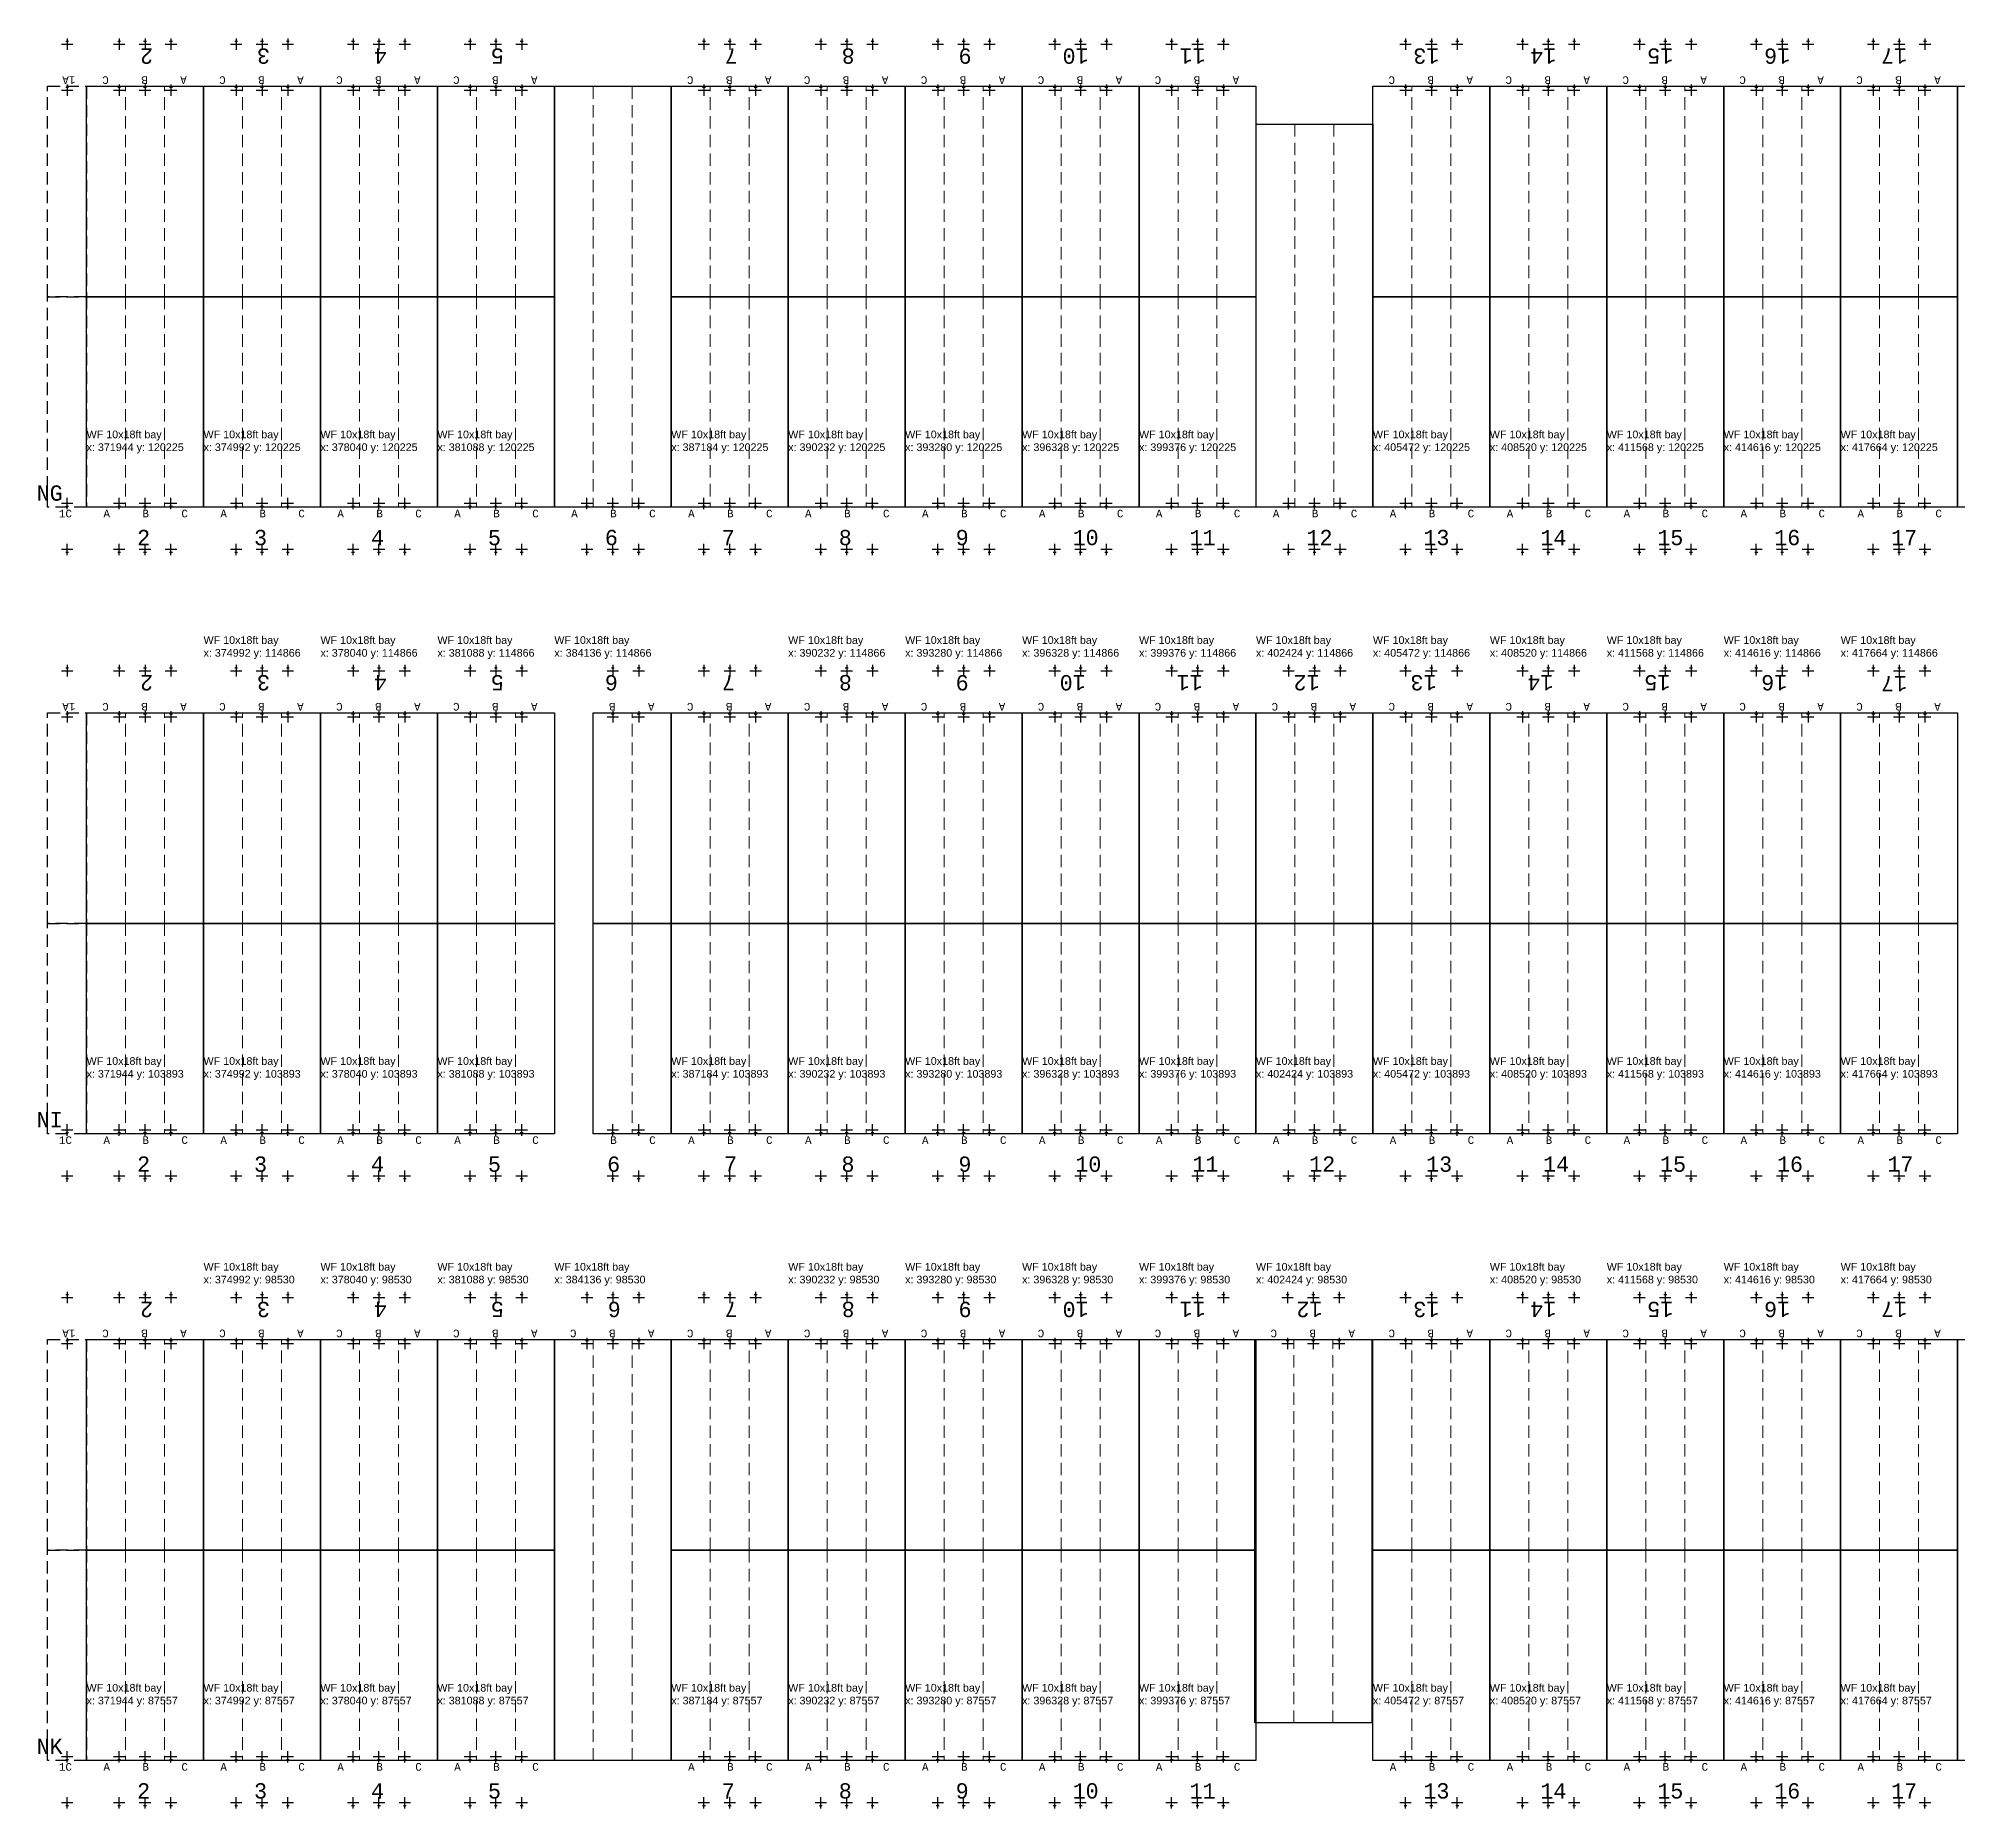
# Model space of a CAD drawing. Header units: millimetres. Extents: x 308165 to 657535, y 5096 to 173229.
# Drawn here: x 370687 to 420713, y 86308 to 132449 of the extents above; entities that cross this region are included whole.
import ezdxf

# ---------------------------------------------------------------- set-up
doc = ezdxf.new("R2010")
doc.units = ezdxf.units.MM
doc.linetypes.add('DASHED', pattern=[0.75, 0.5, -0.25])
for name, color, linetype in [('Bin location transponder', 250, 'Continuous'), ('WF exist equipment', 6, 'Continuous'), ('WF_numbers', 6, 'Continuous')]:
    doc.layers.add(name, color=color, linetype=linetype)
for name, color, linetype, lineweight in [('WF buffer', 1, 'DASHED', 30), ('WF transponder', 3, 'Continuous', 30), ('WF_bay', 5, 'Continuous', 30), ('WF_sketch_stock_areas', 30, 'Continuous', 30)]:
    doc.layers.add(name, color=color, linetype=linetype, lineweight=lineweight)
doc.styles.get("Standard").update_dxf_attribs({"font": 'arial.ttf'})
doc.styles.add('WF_txt', font='consola.ttf')

# ---------------------------------------------------------------- blocks, each defined once
blk = doc.blocks.new('Bin location transponder')
at = {"layer": 'Bin location transponder', "color": 3, "lineweight": 30}
for p, q in [((-600, 0), (600, 0)), ((-150, 300), (150, 300)), ((0, 600), (0, -600))]:
    blk.add_line(p, q, dxfattribs=at)
blk = doc.blocks.new('WF 10x18ft bay')
at = {"layer": 'WF_bay', "linetype": 'DASHED', "lineweight": 5, "ltscale": 650}
for p, q in [((1016, 5486), (1016, 0)), ((2032, 5486), (2032, 0))]:
    blk.add_line(p, q, dxfattribs=at)
at = {"layer": 'WF_bay'}
blk.add_lwpolyline([(0, 5486), (3048, 5486), (3048, 0), (0, 0)], close=True, dxfattribs=at)
at = {"layer": 'WF transponder', "xscale": 0.25, "yscale": 0.25, "zscale": 0.25, "rotation": 180.0000000062352}
for p in [(850, 100), (1524, 100), (2198, 100), (850, -1100), (1524, -1100), (2198, -1100)]:
    blk.add_blockref('Bin location transponder', p, dxfattribs=at)
at = {"layer": 'WF_numbers', "linetype": 'DASHED', "char_height": 200, "attachment_point": 1, "rotation": 0, "style": 'WF_txt'}
for s, insert in [('A', (439, -62, -723)), ('B', (1455, -62, -723)), ('C', (2471, -62, -723))]:
    blk.add_mtext_dynamic_manual_height_columns(s, width=423.53, gutter_width=2118, heights=[0], dxfattribs=dict(at, insert=insert))
blk = doc.blocks.new('WF 10x36ft bay')
at = {"layer": 'WF_bay', "linetype": 'DASHED', "lineweight": 5, "ltscale": 650}
for p, q in [((1016, 10973), (1016, 0)), ((2032, 10973), (2032, 0))]:
    blk.add_line(p, q, dxfattribs=at)
at = {"layer": 'WF_bay'}
blk.add_lwpolyline([(0, 10973), (3048, 10973), (3048, 0), (0, 0)], close=True, dxfattribs=at)
at = {"layer": 'WF transponder', "xscale": 0.25, "yscale": 0.25, "zscale": 0.25, "rotation": 180.0000000062352}
for p in [(850, 100), (1524, 100), (2198, 100), (850, -1100), (1524, -1100), (2198, -1100)]:
    blk.add_blockref('Bin location transponder', p, dxfattribs=at)
at = {"layer": 'WF_numbers', "linetype": 'DASHED', "char_height": 200, "attachment_point": 1, "rotation": 0, "style": 'WF_txt'}
for s, insert in [('A', (439, -62, -723)), ('B', (1455, -62, -723)), ('C', (2471, -62, -723))]:
    blk.add_mtext_dynamic_manual_height_columns(s, width=423.53, gutter_width=2118, heights=[0], dxfattribs=dict(at, insert=insert))
blk = doc.blocks.new('WF 40x216in buffer')
at = {"layer": 'WF buffer', "ltscale": 650}
blk.add_lwpolyline([(0, 5486), (1016, 5486), (1016, 0), (0, 0)], close=True, dxfattribs=at)
at = {"layer": 'WF transponder', "xscale": 0.25, "yscale": 0.25, "zscale": 0.25, "rotation": 180.0000000062352}
for p in [(508, 100), (508, -1100)]:
    blk.add_blockref('Bin location transponder', p, dxfattribs=at)
blk = doc.blocks.new('WF 10x34ft bay')
at = {"layer": 'WF_bay', "linetype": 'DASHED', "lineweight": 5, "ltscale": 650}
for p, q in [((1143863, 971520, -162219), (1143863, 981510, -162219)), ((1144879, 971520, -162219), (1144879, 981510, -162219))]:
    blk.add_line(p, q, dxfattribs=at)
at = {"layer": 'WF_bay', "elevation": -162219}
blk.add_lwpolyline([(1145895, 971520), (1142847, 971520), (1142847, 981510), (1145895, 981510)], close=True, dxfattribs=at)
at = {"layer": 'WF transponder', "xscale": 0.25, "yscale": 0.25, "zscale": 0.25}
for p in [(1143697, 982610, -162219), (1144371, 982610, -162219), (1145045, 982610, -162219), (1143697, 981410, -162219), (1144371, 981410, -162219), (1145045, 981410, -162219)]:
    blk.add_blockref('Bin location transponder', p, dxfattribs=at)
at = {"layer": 'WF_numbers', "linetype": 'DASHED', "char_height": 200, "attachment_point": 1, "rotation": 180, "style": 'WF_txt'}
for s, insert in [('C', (1143424, 981572, -162943)), ('B', (1144440, 981572, -162943)), ('A', (1145456, 981572, -162943))]:
    blk.add_mtext_dynamic_manual_height_columns(s, width=423.53, gutter_width=2118, heights=[0], dxfattribs=dict(at, insert=insert))

msp = doc.modelspace()

# ---------------------------------------------------------------- linework, layer by layer
at = {"layer": 'WF_bay', "linetype": 'DASHED', "lineweight": 5, "ltscale": 650}
for q in [(386168, 114866, -162219), (386168, 103894, -162219)]:
    msp.add_line((386168, 109380, -162219), q, dxfattribs=at)
at = {"layer": 'WF_bay', "elevation": -162219}
for points in [[(387184, 109380), (385152, 109380), (385152, 114866), (387184, 114866)], [(385152, 109380), (387184, 109380), (387184, 103894), (385152, 103894)]]:
    msp.add_lwpolyline(points, close=True, dxfattribs=at)

# ---------------------------------------------------------------- block references
at = {"layer": 'WF exist equipment', "color": 7, "true_color": 0xffffff, "rotation": 180}
msp.add_blockref('WF 10x34ft bay', (1548320, 1101736), dxfattribs=at)
at = {"layer": 'WF exist equipment', "color": 7, "true_color": 0xffffff}
msp.add_blockref('WF 10x34ft bay', (-740452, -882979), dxfattribs=at)
at = {"layer": 'WF transponder', "xscale": 0.25, "yscale": 0.25, "zscale": 0.25}
for p in [(385660, 115966, -162219), (386334, 115966, -162219), (385660, 114766, -162219), (386334, 114766, -162219)]:
    msp.add_blockref('Bin location transponder', p, dxfattribs=at)
at = {"layer": 'WF transponder', "xscale": 0.25, "yscale": 0.25, "zscale": 0.25, "rotation": 180.0000000062352}
for p in [(385660, 103994, -162219), (386334, 103994, -162219), (385660, 102794, -162219), (386334, 102794, -162219)]:
    msp.add_blockref('Bin location transponder', p, dxfattribs=at)
at = {"layer": 'WF_sketch_stock_areas'}
for name, p, rotation in [('WF 40x216in buffer', (371944, 131199, -162219), 180.0000000007941), ('WF 10x18ft bay', (374992, 131199, -162219), 179.9999999999069), ('WF 10x18ft bay', (378040, 131199, -162219), 179.9999999999069), ('WF 10x18ft bay', (381088, 131199, -162219), 179.9999999999069), ('WF 10x18ft bay', (384136, 131199, -162219), 179.9999999999069), ('WF 10x18ft bay', (390232, 131199, -162219), 179.9999999999069), ('WF 10x18ft bay', (393280, 131199, -162219), 179.9999999999069), ('WF 10x18ft bay', (396328, 131199, -162219), 179.9999999999069), ('WF 10x18ft bay', (399376, 131199, -162219), 179.9999999999069), ('WF 10x18ft bay', (402424, 131199, -162219), 179.9999999999069), ('WF 10x18ft bay', (408520, 131199, -162219), 179.9999999999069), ('WF 10x18ft bay', (411568, 131199, -162219), 179.9999999999069), ('WF 10x18ft bay', (414616, 131199, -162219), 179.9999999999069), ('WF 10x18ft bay', (417664, 131199, -162219), 179.9999999999069), ('WF 10x18ft bay', (420712, 131199, -162219), 179.9999999999069), ('WF 40x216in buffer', (371944, 114866, -162219), 179.9999999998754), ('WF 10x18ft bay', (374992, 114866, -162219), 179.9999999999069), ('WF 10x18ft bay', (378040, 114866, -162219), 179.9999999999069), ('WF 10x18ft bay', (381088, 114866, -162219), 179.9999999999069), ('WF 10x18ft bay', (384136, 114866, -162219), 179.9999999999069), ('WF 10x18ft bay', (390232, 114866, -162219), 179.9999999999069), ('WF 10x18ft bay', (393280, 114866, -162219), 179.9999999999069), ('WF 10x18ft bay', (396328, 114866, -162219), 179.9999999999069), ('WF 10x18ft bay', (399376, 114866, -162219), 179.9999999999069), ('WF 10x18ft bay', (402424, 114866, -162219), 179.9999999999069), ('WF 10x18ft bay', (405472, 114866, -162219), 179.9999999999069), ('WF 10x18ft bay', (408520, 114866, -162219), 179.9999999999069), ('WF 10x18ft bay', (411568, 114866, -162219), 179.9999999999069), ('WF 10x18ft bay', (414616, 114866, -162219), 179.9999999999069), ('WF 10x18ft bay', (417664, 114866, -162219), 179.9999999999069), ('WF 10x18ft bay', (420712, 114866, -162219), 179.9999999999069), ('WF 40x216in buffer', (371944, 98531, -162219), 179.9999999999289), ('WF 10x18ft bay', (374992, 98531, -162219), 179.9999999999069), ('WF 10x18ft bay', (378040, 98531, -162219), 179.9999999999069), ('WF 10x18ft bay', (381088, 98531, -162219), 179.9999999999069), ('WF 10x18ft bay', (384136, 98531, -162219), 179.9999999999069), ('WF 10x36ft bay', (387184, 98531, -162219), 180.0000000000523), ('WF 10x18ft bay', (390232, 98531, -162219), 179.9999999999069), ('WF 10x18ft bay', (393280, 98531, -162219), 179.9999999999069), ('WF 10x18ft bay', (396328, 98531, -162219), 179.9999999999069), ('WF 10x18ft bay', (399376, 98531, -162219), 179.9999999999069), ('WF 10x18ft bay', (402424, 98531, -162219), 179.9999999999069), ('WF 10x18ft bay', (408520, 98531, -162219), 179.9999999999069), ('WF 10x18ft bay', (411568, 98531, -162219), 179.9999999999069), ('WF 10x18ft bay', (414616, 98531, -162219), 179.9999999999069), ('WF 10x18ft bay', (417664, 98531, -162219), 179.9999999999069), ('WF 10x18ft bay', (420712, 98531, -162219), 179.9999999999069), ('WF 10x36ft bay', (423760, 98531, -162219), 180.0000000000523)]:
    msp.add_blockref(name, p, dxfattribs=dict(at, rotation=rotation))
for name, p in [('WF 10x36ft bay', (384136, 120226, -162219)), ('WF 10x36ft bay', (420712, 120226, -162219)), ('WF 40x216in buffer', (370928, 120226, -162219)), ('WF 10x18ft bay', (371944, 120226, -162219)), ('WF 10x18ft bay', (374992, 120226, -162219)), ('WF 10x18ft bay', (378040, 120226, -162219)), ('WF 10x18ft bay', (381088, 120226, -162219)), ('WF 10x18ft bay', (387184, 120226, -162219)), ('WF 10x18ft bay', (390232, 120226, -162219)), ('WF 10x18ft bay', (393280, 120226, -162219)), ('WF 10x18ft bay', (396328, 120226, -162219)), ('WF 10x18ft bay', (399376, 120226, -162219)), ('WF 10x18ft bay', (405472, 120226, -162219)), ('WF 10x18ft bay', (408520, 120226, -162219)), ('WF 10x18ft bay', (411568, 120226, -162219)), ('WF 10x18ft bay', (414616, 120226, -162219)), ('WF 10x18ft bay', (417664, 120226, -162219)), ('WF 40x216in buffer', (370928, 103894, -162219)), ('WF 10x18ft bay', (371944, 103894, -162219)), ('WF 10x18ft bay', (374992, 103894, -162219)), ('WF 10x18ft bay', (378040, 103894, -162219)), ('WF 10x18ft bay', (381088, 103894, -162219)), ('WF 10x18ft bay', (387184, 103894, -162219)), ('WF 10x18ft bay', (390232, 103894, -162219)), ('WF 10x18ft bay', (393280, 103894, -162219)), ('WF 10x18ft bay', (396328, 103894, -162219)), ('WF 10x18ft bay', (399376, 103894, -162219)), ('WF 10x18ft bay', (402424, 103894, -162219)), ('WF 10x18ft bay', (405472, 103894, -162219)), ('WF 10x18ft bay', (408520, 103894, -162219)), ('WF 10x18ft bay', (411568, 103894, -162219)), ('WF 10x18ft bay', (414616, 103894, -162219)), ('WF 10x18ft bay', (417664, 103894, -162219)), ('WF 40x216in buffer', (370928, 87558, -162219)), ('WF 10x18ft bay', (371944, 87558, -162219)), ('WF 10x18ft bay', (374992, 87558, -162219)), ('WF 10x18ft bay', (378040, 87558, -162219)), ('WF 10x18ft bay', (381088, 87558, -162219)), ('WF 10x18ft bay', (387184, 87558, -162219)), ('WF 10x18ft bay', (390232, 87558, -162219)), ('WF 10x18ft bay', (393280, 87558, -162219)), ('WF 10x18ft bay', (396328, 87558, -162219)), ('WF 10x18ft bay', (399376, 87558, -162219)), ('WF 10x18ft bay', (405472, 87558, -162219)), ('WF 10x18ft bay', (408520, 87558, -162219)), ('WF 10x18ft bay', (411568, 87558, -162219)), ('WF 10x18ft bay', (414616, 87558, -162219)), ('WF 10x18ft bay', (417664, 87558, -162219))]:
    msp.add_blockref(name, p, dxfattribs=at)

# ---------------------------------------------------------------- texts
at = {"char_height": 200, "attachment_point": 1}
for s, insert in [('WF 10x18ft bay\\Px: 371944 y: 120225', (371944, 122226)), ('WF 10x18ft bay\\Px: 374992 y: 120225', (374992, 122226)), ('WF 10x18ft bay\\Px: 378040 y: 120225', (378040, 122226)), ('WF 10x18ft bay\\Px: 381088 y: 120225', (381088, 122226)), ('WF 10x18ft bay\\Px: 387184 y: 120225', (387184, 122226)), ('WF 10x18ft bay\\Px: 390232 y: 120225', (390232, 122226)), ('WF 10x18ft bay\\Px: 393280 y: 120225', (393280, 122226)), ('WF 10x18ft bay\\Px: 396328 y: 120225', (396328, 122226)), ('WF 10x18ft bay\\Px: 399376 y: 120225', (399376, 122226)), ('WF 10x18ft bay\\Px: 405472 y: 120225', (405472, 122226)), ('WF 10x18ft bay\\Px: 408520 y: 120225', (408520, 122226)), ('WF 10x18ft bay\\Px: 411568 y: 120225', (411568, 122226)), ('WF 10x18ft bay\\Px: 414616 y: 120225', (414616, 122226)), ('WF 10x18ft bay\\Px: 417664 y: 120225', (417664, 122226)), ('WF 10x18ft bay\\Px: 374992 y: 114866', (374992, 116866)), ('WF 10x18ft bay\\Px: 378040 y: 114866', (378040, 116866)), ('WF 10x18ft bay\\Px: 381088 y: 114866', (381088, 116866)), ('WF 10x18ft bay\\Px: 384136 y: 114866', (384136, 116866)), ('WF 10x18ft bay\\Px: 390232 y: 114866', (390232, 116866)), ('WF 10x18ft bay\\Px: 393280 y: 114866', (393280, 116866)), ('WF 10x18ft bay\\Px: 396328 y: 114866', (396328, 116866)), ('WF 10x18ft bay\\Px: 399376 y: 114866', (399376, 116866)), ('WF 10x18ft bay\\Px: 402424 y: 114866', (402424, 116866)), ('WF 10x18ft bay\\Px: 405472 y: 114866', (405472, 116866)), ('WF 10x18ft bay\\Px: 408520 y: 114866', (408520, 116866)), ('WF 10x18ft bay\\Px: 411568 y: 114866', (411568, 116866)), ('WF 10x18ft bay\\Px: 414616 y: 114866', (414616, 116866)), ('WF 10x18ft bay\\Px: 417664 y: 114866', (417664, 116866)), ('WF 10x18ft bay\\Px: 371944 y: 103893', (371944, 105894)), ('WF 10x18ft bay\\Px: 374992 y: 103893', (374992, 105894)), ('WF 10x18ft bay\\Px: 378040 y: 103893', (378040, 105894)), ('WF 10x18ft bay\\Px: 381088 y: 103893', (381088, 105894)), ('WF 10x18ft bay\\Px: 387184 y: 103893', (387184, 105894)), ('WF 10x18ft bay\\Px: 390232 y: 103893', (390232, 105894)), ('WF 10x18ft bay\\Px: 393280 y: 103893', (393280, 105894)), ('WF 10x18ft bay\\Px: 396328 y: 103893', (396328, 105894)), ('WF 10x18ft bay\\Px: 399376 y: 103893', (399376, 105894)), ('WF 10x18ft bay\\Px: 402424 y: 103893', (402424, 105894)), ('WF 10x18ft bay\\Px: 405472 y: 103893', (405472, 105894)), ('WF 10x18ft bay\\Px: 408520 y: 103893', (408520, 105894)), ('WF 10x18ft bay\\Px: 411568 y: 103893', (411568, 105894)), ('WF 10x18ft bay\\Px: 414616 y: 103893', (414616, 105894)), ('WF 10x18ft bay\\Px: 417664 y: 103893', (417664, 105894)), ('WF 10x18ft bay\\Px: 374992 y: 98530', (374992, 100531)), ('WF 10x18ft bay\\Px: 378040 y: 98530', (378040, 100531)), ('WF 10x18ft bay\\Px: 381088 y: 98530', (381088, 100531)), ('WF 10x18ft bay\\Px: 384136 y: 98530', (384136, 100531)), ('WF 10x18ft bay\\Px: 390232 y: 98530', (390232, 100531)), ('WF 10x18ft bay\\Px: 393280 y: 98530', (393280, 100531)), ('WF 10x18ft bay\\Px: 396328 y: 98530', (396328, 100531)), ('WF 10x18ft bay\\Px: 399376 y: 98530', (399376, 100531)), ('WF 10x18ft bay\\Px: 402424 y: 98530', (402424, 100531)), ('WF 10x18ft bay\\Px: 408520 y: 98530', (408520, 100531)), ('WF 10x18ft bay\\Px: 411568 y: 98530', (411568, 100531)), ('WF 10x18ft bay\\Px: 414616 y: 98530', (414616, 100531)), ('WF 10x18ft bay\\Px: 417664 y: 98530', (417664, 100531)), ('WF 10x18ft bay\\Px: 371944 y: 87557', (371944, 89558)), ('WF 10x18ft bay\\Px: 374992 y: 87557', (374992, 89558)), ('WF 10x18ft bay\\Px: 378040 y: 87557', (378040, 89558)), ('WF 10x18ft bay\\Px: 381088 y: 87557', (381088, 89558)), ('WF 10x18ft bay\\Px: 387184 y: 87557', (387184, 89558)), ('WF 10x18ft bay\\Px: 390232 y: 87557', (390232, 89558)), ('WF 10x18ft bay\\Px: 393280 y: 87557', (393280, 89558)), ('WF 10x18ft bay\\Px: 396328 y: 87557', (396328, 89558)), ('WF 10x18ft bay\\Px: 399376 y: 87557', (399376, 89558)), ('WF 10x18ft bay\\Px: 405472 y: 87557', (405472, 89558)), ('WF 10x18ft bay\\Px: 408520 y: 87557', (408520, 89558)), ('WF 10x18ft bay\\Px: 411568 y: 87557', (411568, 89558)), ('WF 10x18ft bay\\Px: 414616 y: 87557', (414616, 89558)), ('WF 10x18ft bay\\Px: 417664 y: 87557', (417664, 89558))]:
    msp.add_mtext(s, dxfattribs=dict(at, insert=insert))
at = {"layer": 'WF_numbers', "linetype": 'DASHED', "attachment_point": 1, "style": 'WF_txt'}
for s, insert, char_height, rotation in [('2', (373676, 131787, -162219), 400, 180), ('3', (376724, 131787, -162219), 400, 180), ('4', (379772, 131787, -162219), 400, 180), ('5', (382820, 131787, -162219), 400, 180), ('7', (388916, 131787, -162219), 400, 180), ('8', (391964, 131787, -162219), 400, 180), ('9', (395012, 131787, -162219), 400, 180), ('10', (398060, 131787, -162219), 400, 180), ('11', (401108, 131787, -162219), 400, 180), ('13', (407204, 131787, -162219), 400, 180), ('14', (410252, 131787, -162219), 400, 180), ('15', (413300, 131787, -162219), 400, 180), ('16', (416348, 131787, -162219), 400, 180), ('17', (419396, 131787, -162219), 400, 180), ('1A', (371650, 131261, -162943), 200, 180), ('1C', (371223, 120163, -162943), 200, 0), ('2', (373676, 115454, -162219), 400, 180), ('3', (376724, 115454, -162219), 400, 180), ('4', (379772, 115454, -162219), 400, 180), ('5', (382820, 115454, -162219), 400, 180), ('6', (385793, 115454, -162219), 400, 180), ('7', (388841, 115454, -162219), 400, 180), ('8', (391889, 115454, -162219), 400, 180), ('9', (394937, 115454, -162219), 400, 180), ('10', (397985, 115454, -162219), 400, 180), ('11', (401033, 115454, -162219), 400, 180), ('12', (404081, 115454, -162219), 400, 180), ('13', (407129, 115454, -162219), 400, 180), ('14', (410177, 115454, -162219), 400, 180), ('15', (413225, 115454, -162219), 400, 180), ('16', (416273, 115454, -162219), 400, 180), ('17', (419396, 115430, -162219), 400, 180), ('1A', (371650, 114929, -162943), 200, 180), ('B', (385729, 114929, -162943), 200, 180), ('A', (386745, 114929, -162943), 200, 180), ('1C', (371223, 103831, -162943), 200, 0), ('B', (385592, 103831, -162943), 200, 0), ('C', (386608, 103831, -162943), 200, 0), ('2', (373676, 99118, -162219), 400, 180), ('3', (376724, 99118, -162219), 400, 180), ('4', (379772, 99118, -162219), 400, 180), ('5', (382820, 99118, -162219), 400, 180), ('6', (385868, 99118, -162219), 400, 180), ('7', (388916, 99118, -162219), 400, 180), ('8', (391964, 99118, -162219), 400, 180), ('9', (395012, 99118, -162219), 400, 180), ('10', (398060, 99118, -162219), 400, 180), ('11', (401108, 99118, -162219), 400, 180), ('12', (404156, 99118, -162219), 400, 180), ('13', (407204, 99118, -162219), 400, 180), ('14', (410252, 99118, -162219), 400, 180), ('15', (413300, 99118, -162219), 400, 180), ('16', (416348, 99118, -162219), 400, 180), ('17', (419396, 99118, -162219), 400, 180), ('1A', (371650, 98593, -162943), 200, 180), ('1C', (371223, 87495, -162943), 200, 0)]:
    msp.add_mtext_dynamic_manual_height_columns(s, width=423.53, gutter_width=2118, heights=[0], dxfattribs=dict(at, insert=insert, char_height=char_height, rotation=rotation))
at = {"layer": 'WF_numbers', "linetype": 'DASHED', "char_height": 400, "attachment_point": 1, "style": 'WF_txt'}
for s, insert in [('NG', (370642, 120798, -324439)), ('2', (373261, 119638, -162219)), ('3', (376309, 119638, -162219)), ('4', (379357, 119638, -162219)), ('5', (382405, 119638, -162219)), ('6', (385453, 119638, -162219)), ('7', (388501, 119638, -162219)), ('8', (391549, 119638, -162219)), ('9', (394597, 119638, -162219)), ('10', (397645, 119638, -162219)), ('11', (400693, 119638, -162219)), ('12', (403741, 119638, -162219)), ('13', (406789, 119638, -162219)), ('14', (409837, 119638, -162219)), ('15', (412885, 119638, -162219)), ('16', (415933, 119638, -162219)), ('17', (418981, 119638, -162219)), ('NI', (370642, 104466, -324439)), ('2', (373261, 103306, -162219)), ('3', (376309, 103306, -162219)), ('4', (379357, 103306, -162219)), ('5', (382405, 103306, -162219)), ('6', (385512, 103306, -162219)), ('7', (388560, 103306, -162219)), ('8', (391620, 103306, -162219)), ('9', (394668, 103306, -162219)), ('10', (397716, 103306, -162219)), ('11', (400764, 103306, -162219)), ('12', (403812, 103306, -162219)), ('13', (406860, 103306, -162219)), ('14', (409908, 103306, -162219)), ('15', (412956, 103306, -162219)), ('16', (416004, 103306, -162219)), ('17', (418881, 103306, -162219)), ('NK', (370642, 88130, -324439)), ('2', (373261, 86970, -162219)), ('3', (376309, 86970, -162219)), ('4', (379357, 86970, -162219)), ('5', (382405, 86970, -162219)), ('7', (388501, 86970, -162219)), ('8', (391549, 86970, -162219)), ('9', (394597, 86970, -162219)), ('10', (397645, 86970, -162219)), ('11', (400693, 86970, -162219)), ('13', (406789, 86970, -162219)), ('14', (409837, 86970, -162219)), ('15', (412885, 86970, -162219)), ('16', (415933, 86970, -162219)), ('17', (418981, 86970, -162219))]:
    msp.add_mtext_dynamic_manual_height_columns(s, width=423.53, gutter_width=2118, heights=[0], dxfattribs=dict(at, insert=insert))

doc.saveas('drawing.dxf')
